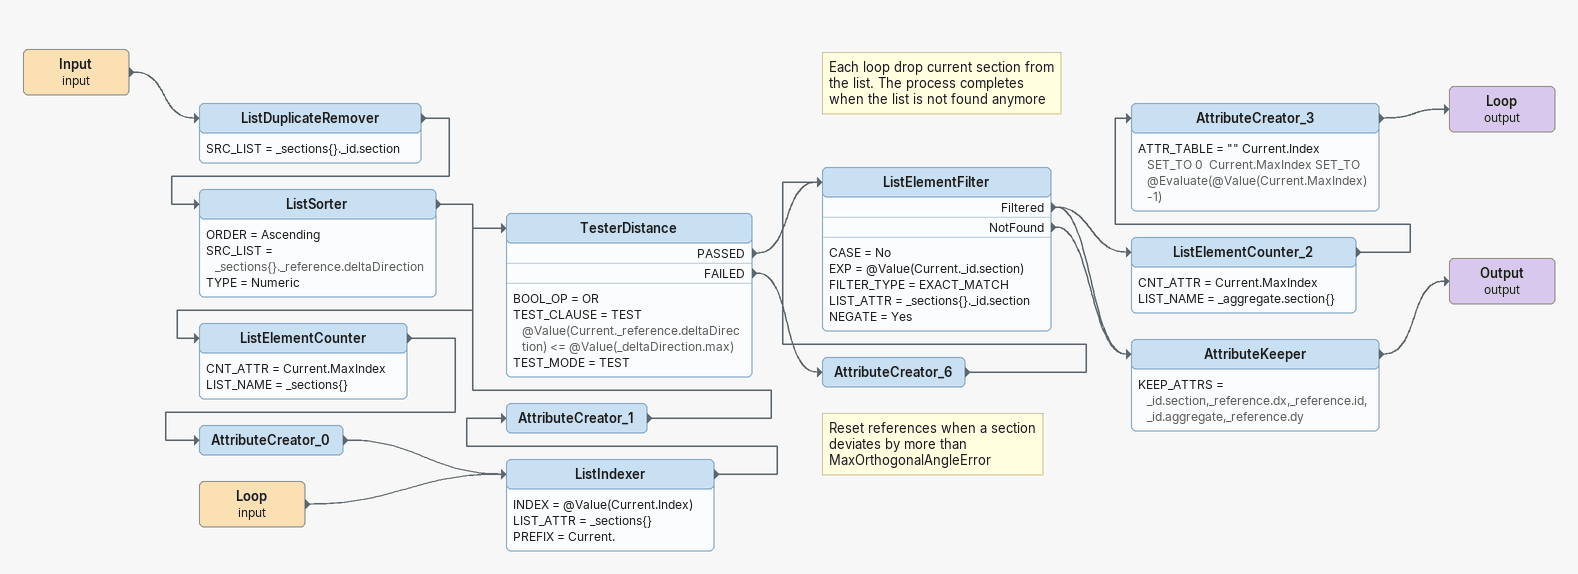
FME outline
Input (input)
    -> ListDuplicateRemover
ListDuplicateRemover
    SRC_LIST = _sections{}._id.section
    -> ListSorter
ListSorter
    ORDER = Ascending
    SRC_LIST = _sections{}._reference.deltaDirection
    TYPE = Numeric
    -> ListElementCounter
ListElementCounter
    CNT_ATTR = Current.MaxIndex
    LIST_NAME = _sections{}
    -> AttributeCreator_0
AttributeCreator_0
    -> ListIndexer
Loop (input)
    -> ListIndexer
ListIndexer
    INDEX = @Value(Current.Index)
    LIST_ATTR = _sections{}
    PREFIX = Current.
    -> AttributeCreator_1
AttributeCreator_1
    -> TesterDistance
TesterDistance
    BOOL_OP = OR
    TEST_CLAUSE = TEST @Value(Current._reference.deltaDirection) <= @Value(_deltaDirection.max)
    TEST_MODE = TEST
    PASSED -> ListElementFilter
    FAILED -> AttributeCreator_6
Note: Reset references when a section deviates by more than MaxOrthogonalAngleError
AttributeCreator_6
    -> ListElementFilter
Note: Each loop drop current section from the list. The process completes when the list is not found anymore
ListElementFilter
    CASE = No
    EXP = @Value(Current._id.section)
    FILTER_TYPE = EXACT_MATCH
    LIST_ATTR = _sections{}._id.section
    NEGATE = Yes
    Filtered -> ListElementCounter_2
    Filtered -> AttributeKeeper
    NotFound -> AttributeKeeper
ListElementCounter_2
    CNT_ATTR = Current.MaxIndex
    LIST_NAME = _aggregate.section{}
    -> AttributeCreator_3
AttributeCreator_3
    ATTR_TABLE = "" Current.Index SET_TO 0  Current.MaxIndex SET_TO @Evaluate(@Value(Current.MaxIndex)-1)
    -> Loop (output)
Loop (output)
AttributeKeeper
    KEEP_ATTRS = _id.section,_reference.dx,_reference.id,_id.aggregate,_reference.dy
    -> Output (output)
Output (output)
